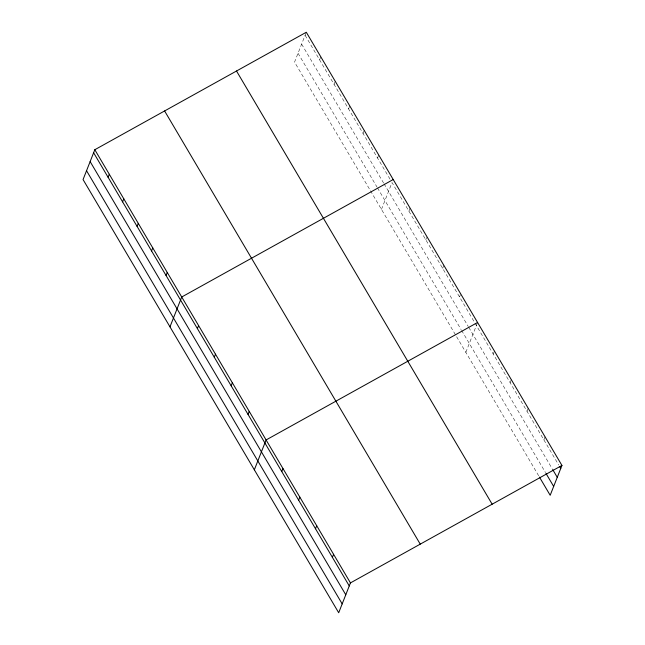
<?xml version="1.0" encoding="UTF-8"?>
<svg xmlns="http://www.w3.org/2000/svg" width="645" height="645" viewBox="0 0 645 645"><rect width="100%" height="100%" fill="white"/><g stroke="black" fill="none" stroke-linecap="round" stroke-linejoin="round"><path stroke-width="0.48" stroke-dasharray="3.23 2.42" d="M306.004 33.008L294.547 62.097L369.972 189.912M319.597 59.824L320.791 56.8M334.086 84.374L335.279 81.343M348.566 108.924L349.759 105.893M363.054 133.467L364.248 130.435M377.543 158.017L378.736 154.985M381.461 209.383L392.031 182.559L558.707 464.997M408.898 211.149L410.091 208.125M425.773 239.747L426.668 237.473M442.647 268.336L443.833 265.305M459.514 296.926L460.409 294.652M465.827 352.331L477.582 322.484M493.264 354.105L494.449 351.074M510.131 382.695L511.324 379.663M527.005 411.284L528.199 408.253M543.88 439.874L545.073 436.842M305.109 35.282L390.531 180.019M301.626 44.126L383.549 182.946M384.049 183.793L468.302 326.564M468.81 327.434L552.152 468.649M298.03 53.245L376.954 186.986M377.454 187.832L461.127 329.619M461.643 330.482L545.493 472.567M370.472 190.759L538.938 476.22"/><path stroke-width="0.97" d="M94.815 149.721L83.06 179.56L338.698 612.75L350.453 582.903L561.94 465.44L306.302 32.25L94.815 149.721L350.453 582.903M108.11 177.294L109.303 174.263M122.598 201.845L123.792 198.813M137.079 226.387L138.272 223.355M151.567 250.937L152.76 247.906M166.055 275.48L167.249 272.456M169.974 326.846L181.729 296.998L393.216 179.536M197.41 328.619L198.604 325.588M214.285 357.209L215.478 354.178M231.152 385.799L232.345 382.775M248.027 414.388L249.22 411.365M254.34 469.802L266.095 439.954L477.582 322.484M281.768 471.568L282.962 468.544M298.643 500.165L299.836 497.134M315.518 528.755L316.711 525.723M332.385 557.345L333.578 554.313M561.94 465.44L550.185 495.279L539.446 477.09M559.723 466.73L560.747 468.464M552.66 469.52L557.264 477.316M546.001 473.438L553.668 486.435M236.513 71.014L492.151 504.197M164.604 110.956L420.242 544.138M93.622 152.744L349.259 585.934M90.139 161.597L345.776 594.779M86.543 170.715L342.181 603.897"/></g></svg>
